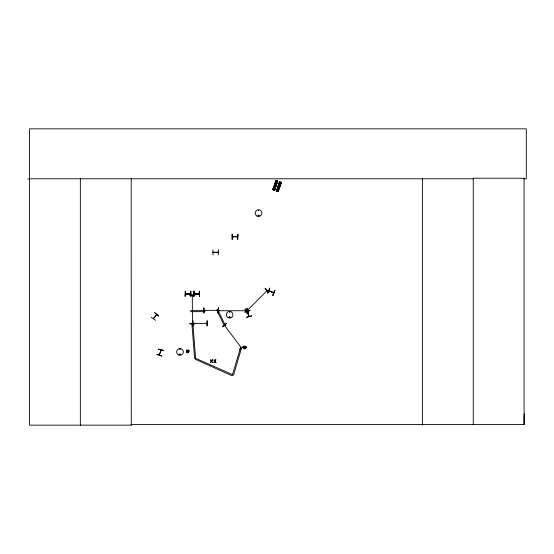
<?xml version="1.0" encoding="UTF-8"?>
<svg xmlns="http://www.w3.org/2000/svg" width="554" height="554" viewBox="0 0 554 554"><rect width="100%" height="100%" fill="white"/><g stroke="black" fill="none" stroke-linecap="round" stroke-linejoin="round"><path stroke-width="0.83" d="M523.71 178.797L526.3 178.797L526.3 128.847L29.487 128.847L29.487 425.153L131.27 425.153L131.201 424.572L524.091 424.572L524.167 413.859M161.145 350.128L159.372 355.01L160.889 350.052M192.231 295.337L192.286 295.815M192.501 295.697L192.494 295.33M180.292 349.228C179.69 348.106 179.738 350.204 180.265 349.082M179.697 354.373C180.895 353.327 179.621 355.689 179.856 354.103M180.507 354.512C179.621 352.669 179.344 355.779 180.424 354.615M229.917 311.992L229.377 311.916L229.882 312.124M258.282 210.361L258.85 210.285L258.316 210.43M258.212 215.582C259.161 214.391 258.732 216.87 258.261 215.499M259.03 215.707C258.268 213.726 257.762 217.3 259.078 215.582M187.529 352.24L188.616 351.471L187.854 350.384L186.767 351.146L187.529 352.24L187.667 351.458M187.854 350.384L187.716 351.16L188.298 350.592M244.653 348.376L245.741 347.614L244.979 346.52L243.885 347.282L244.653 348.376L244.785 347.593M244.979 346.52L244.84 347.303L244.494 346.562M224.779 325.752L224.682 325.226M224.467 325.392L224.896 325.6L224.571 325.17M218.158 310.351L204.094 310.351M206.85 323.55L193.18 323.328M163.652 350.488L158.506 349.193L163.645 350.509M246.295 310.746L247.188 310.254M275.92 180.597L272.983 189.697M273.087 189.738L276.231 180.701M273.198 189.773L276.335 180.736M273.302 189.807L276.377 180.749M273.434 189.842L273.946 190.015M274.078 190.064L277.139 180.999M274.216 190.105L277.27 181.04M274.334 190.147L277.36 181.075M274.396 190.167L277.506 181.123M274.528 190.216L277.575 181.151M276.564 190.908L279.611 181.844M276.668 190.95L279.701 181.878M276.751 190.971L279.805 181.913M276.889 191.019L279.936 181.954M276.993 191.054L280.026 181.989M277.125 191.095L277.637 191.268M277.769 191.31L280.83 182.245M277.879 191.345L280.871 182.259M277.907 191.359L280.961 182.294M278.087 191.421L281.287 182.404M229.211 316.957C229.834 318.903 230.319 316.064 229.418 316.798M229.931 317.373C229.321 315.849 229.411 318.578 229.931 317.054M272.734 295.247L274.853 290.393M273.704 292.9L268.925 290.808M156.616 314.568L153.389 318.612M156.623 314.624L153.5 318.765M217.708 252.188L217.757 252.492M190.091 293.682L190.68 293.675M219.107 310.946L218.643 310.981M232.348 236.703L237.645 236.703L232.361 236.911M247.333 311.604L248.912 316.569M155.563 320.281L151.256 317.2M158.7 316.015L154.614 312.636L158.721 315.988M185.902 293.911L185.396 293.682L190.569 293.648M190.105 293.89L190.68 293.952L185.493 293.682M194.045 293.71L199.288 293.952L194.004 293.925M187.086 352.032L187.598 351.423M244.21 348.168L244.716 347.566M244.91 347.33L245.415 346.728M248.788 315.988L248.995 315.939M246.322 310.704L247.146 310.295M247.278 310.448L246.814 310.635M266.779 290.663L266.564 291.182M247.257 310.482L246.966 310.766L266.91 290.795L266.633 291.113M248.517 312.802L244.951 308.876L248.531 312.788M224.46 325.33L241.482 347.926M192.467 323.571L192.286 295.282M273.704 292.886L268.898 290.843M186.809 351.631L187.55 351.361M187.834 351.257L188.575 350.987M243.926 347.767L244.674 347.497M244.958 347.4L245.699 347.129M244.847 311.985L249.902 310.42M244.91 312.2L249.965 310.607M251.585 315.759L246.53 317.317L251.654 315.981M185.943 293.932L185.396 293.925L190.611 293.883M218.228 252.16L213.117 252.229L213.096 252.596M213.124 252.499L218.311 252.479M213.061 255.027L212.881 249.736M218.359 254.916L218.318 249.619M203.886 307.851L203.907 313.149L203.997 307.851M207.078 320.78L207.092 326.071L207.113 320.78M190.659 291.12L190.77 296.418M194.101 293.925L199.281 293.862L194.101 293.952M247.16 308.183L247.167 313.474M219.065 310.739L218.588 310.739L246.828 310.739M189.731 323.661L195.022 323.626M189.731 323.861L195.022 323.848M27.7 179.004L29.487 178.997M29.487 178.797L473.241 178.797M232.05 234.148L232.078 239.439M237.645 239.439L237.936 234.148L237.68 239.439M190.68 293.876L185.472 293.952M277.388 190.811L277.319 191.026M243.885 347.282L244.667 347.42M244.965 347.476L245.741 347.614M186.767 351.146L187.543 351.284M187.841 351.34L188.616 351.471M158.52 349.159L163.582 350.696M156.927 354.262L161.9 356.104L156.851 354.505M275.608 181.511L277.284 182.079M279.299 182.765L280.975 183.332M275.4 182.127L277.076 182.695M279.091 183.381L280.767 183.942M275.089 183.049L276.765 183.616M278.78 184.295L280.456 184.863M274.812 183.866L276.481 184.427M278.503 185.112L280.172 185.68M274.5 184.78L276.169 185.348M278.191 186.033L279.867 186.601M273.164 188.727L274.839 189.295M276.862 189.98L278.53 190.541M272.803 188.893L275.033 189.648M276.467 190.209L278.697 190.964M247.562 311.5L248.968 316.549L247.389 311.556M268.967 290.649L273.78 292.713M244.092 346.846L244.695 347.351M244.93 347.545L245.533 348.05M186.968 350.703L187.577 351.215M187.806 351.409L188.415 351.915M265.054 288.779L268.822 292.498M244.868 347.587L245.138 348.334M187.37 350.426L187.64 351.167M187.744 351.451L188.014 352.199M246.939 308.183L246.973 313.481M199.572 296.418L199.267 291.12L199.371 296.418M193.935 291.155L193.928 296.452M190.929 291.12L190.964 296.418M192.882 326.077L192.903 320.78L192.771 326.077M524.091 424.572L524.091 178.222L473.241 178.222L473.241 424.572M422.383 178.797L422.383 425.153M232.271 234.148L232.271 239.439M131.194 178.797L131.27 425.153M80.344 178.797L80.344 425.153M275.116 184.482C275.504 186.006 276.349 183.499 275.116 184.482M278.814 185.728C279.195 187.259 280.04 184.752 278.814 185.728M240.533 347.746L232.14 375.771L195.209 359.221L195.624 358.279L192.854 323.086L191.829 323.169L194.599 358.362L195.624 358.279L233.553 375.12L241.523 348.037L240.533 347.746M275.788 180.549L272.734 189.613L274.659 190.257L277.686 181.186L275.788 180.549M279.486 181.802L276.411 190.86L278.35 191.504L281.418 182.446L279.479 181.802M269.653 288.163L267.831 293.142L269.653 288.163M274.784 290.365L272.97 295.344L274.784 290.365M212.182 359.802L211.503 360.903L210.409 359.802L211.268 361.201L210.382 362.6L211.476 361.485L212.584 362.6L211.711 361.187L212.584 359.802L212.182 359.802M215.617 359.802L214.938 360.903L213.844 359.802L214.71 361.201L213.816 362.6L214.91 361.485L216.018 362.6L215.146 361.187L216.018 359.802L215.617 359.802M246.828 310.926L246.364 310.946L246.814 310.939M265.207 288.62L268.766 292.547L265.207 288.62M186.559 350.093C185.05 356.914 193.498 349.103 186.559 350.093M243.684 346.229C242.174 353.05 250.623 345.239 243.684 346.229L239.633 349.712L243.663 346.264M226.434 323.411L222.389 326.839L226.42 323.391M217.639 309.451L216.711 309.901L224.37 325.8L225.298 325.357L217.639 309.451M218.352 307.851L218.228 313.142L218.352 307.851M185.368 291.155L185.105 296.452L185.327 291.155M193.969 291.155L193.734 296.452L193.969 291.155M195.022 294.936L189.731 295.24L195.022 294.915M218.518 308.183L218.255 313.481L218.477 308.183M204.89 310.628L190.77 310.628L190.77 311.66L204.89 311.66L204.89 310.628M228.006 317.601A3.31 3.31 0 0 0 232.964 314.734A3.31 3.31 0 0 0 228.006 311.874A3.31 3.31 0 0 0 228.006 317.601M178.34 354.802A3.352 3.352 0 0 0 183.36 351.901A3.352 3.352 0 0 0 178.34 348.999A3.352 3.352 0 0 0 178.34 354.802M256.897 216.012A3.352 3.352 0 0 0 261.917 213.11A3.352 3.352 0 0 0 256.897 210.208A3.352 3.352 0 0 0 256.897 216.012"/></g></svg>
